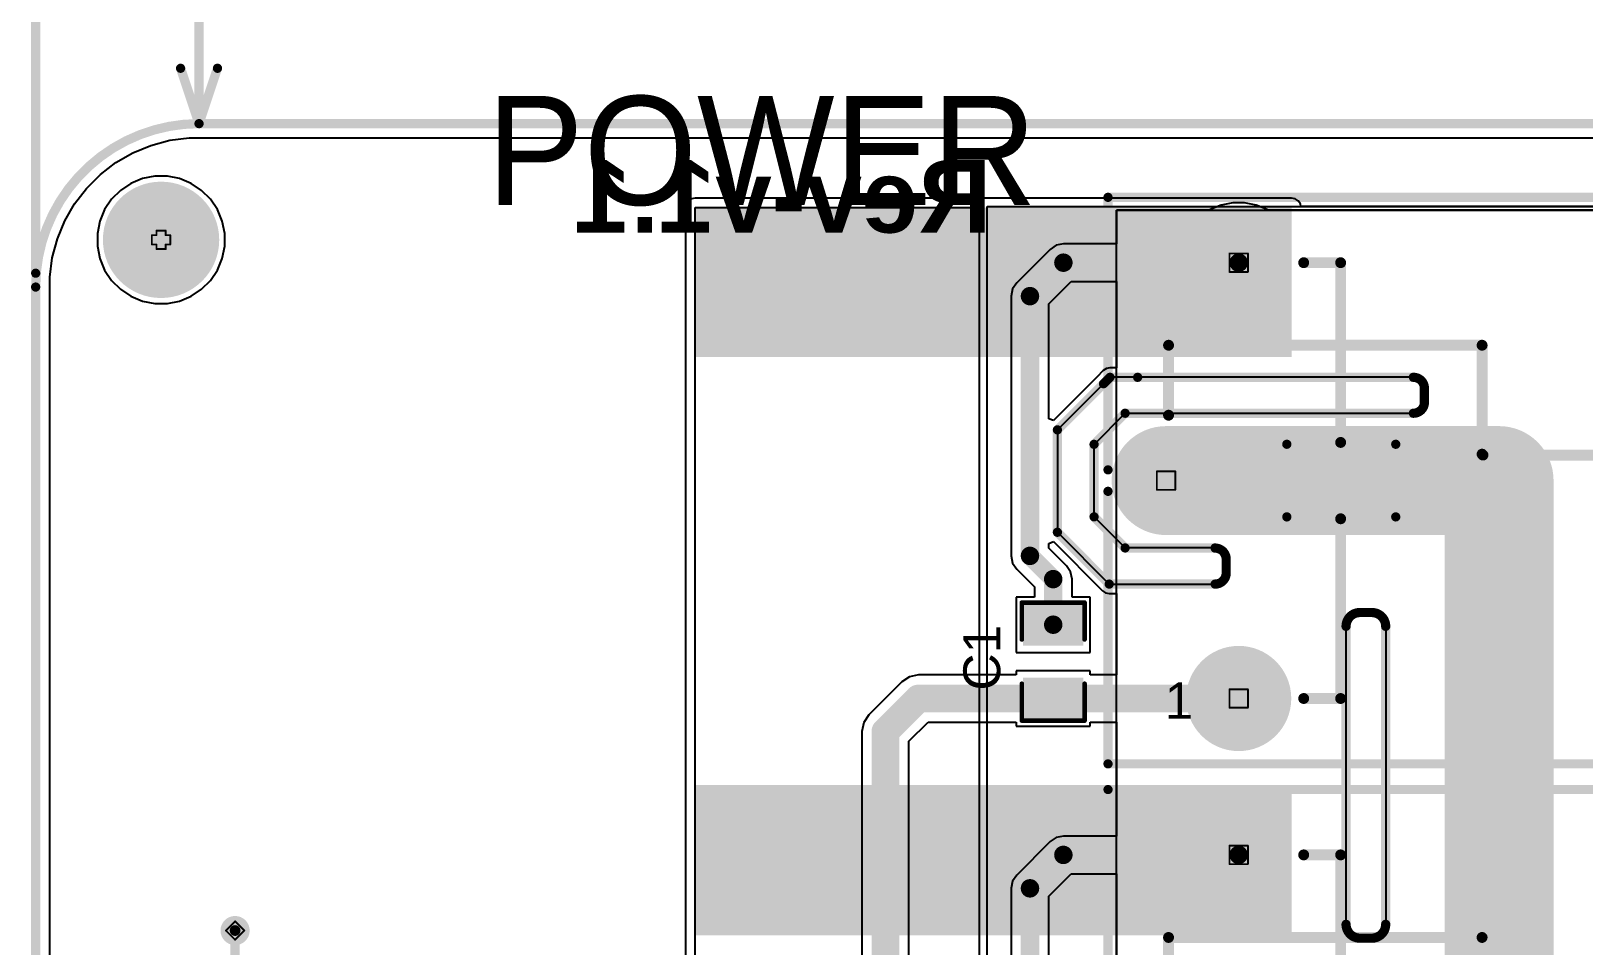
# Model space of a CAD drawing. Header units: inches. Extents: x -4 to 338, y -3 to 155.
# Drawn here: x -3.71 to 39.06, y 75.93 to 101.13 of the extents above; entities that cross this region are included whole.
import ezdxf

# ---------------------------------------------------------------- set-up
doc = ezdxf.new("R2010")
doc.units = ezdxf.units.IN
for name, color, linetype in [('Board Outline', 216, 'Continuous'), ('Bottom Layer', 5, 'Continuous'), ('Bottom Overlay', 54, 'Continuous'), ('Bottom Solder', 6, 'Continuous'), ('Dimensions', 6, 'Continuous'), ('Drill Drawing', 1, 'Continuous'), ('Multi-Layer', 9, 'Continuous'), ('Pad Holes', 156, 'Continuous'), ('Top Layer', 1, 'Continuous'), ('Top Overlay', 2, 'Continuous'), ('Top Paste', 8, 'Continuous'), ('Top Solder', 216, 'Continuous'), ('Via Holes', 16, 'Continuous')]:
    doc.layers.add(name, color=color, linetype=linetype)
doc.styles.add('Arial', font='', dxfattribs={"height": 0.2})
doc.styles.add('Arial_Bold', font='', dxfattribs={"height": 0.2})
doc.styles.add('High Tower Text', font='', dxfattribs={"height": 0.2})
doc.styles.get('Arial').set_extended_font_data('Arial')
doc.styles.get('Arial_Bold').set_extended_font_data('Arial', bold=True)
doc.styles.get('High Tower Text').set_extended_font_data('High Tower Text')

# ---------------------------------------------------------------- blocks, each defined once
blk = doc.blocks.new('SRD_05VDC_SL_C_14')
at = {"layer": 'Bottom Layer'}
h = blk.add_hatch(color=5, dxfattribs=at)
edge = h.paths.add_edge_path()
edge.add_arc((-5.1, 6), 1.397, 0, 360)
h = blk.add_hatch(color=5, dxfattribs=at)
edge = h.paths.add_edge_path()
edge.add_arc((7.1, 5.999), 1.397, 0, 360)
h = blk.add_hatch(color=5, dxfattribs=at)
edge = h.paths.add_edge_path()
edge.add_arc((-7.1, 0), 1.397, 0, 360)
h = blk.add_hatch(color=5, dxfattribs=at)
edge = h.paths.add_edge_path()
edge.add_arc((-5.1, -6), 1.397, 0, 360)
h = blk.add_hatch(color=5, dxfattribs=at)
edge = h.paths.add_edge_path()
edge.add_arc((7.1, -5.999), 1.397, 0, 360)
at = {"layer": 'Bottom Solder'}
h = blk.add_hatch(color=6, dxfattribs=at)
edge = h.paths.add_edge_path()
edge.add_arc((-5.1, 6), 1.448, 0, 360)
h = blk.add_hatch(color=6, dxfattribs=at)
edge = h.paths.add_edge_path()
edge.add_arc((7.1, 5.999), 1.448, 0, 360)
h = blk.add_hatch(color=6, dxfattribs=at)
edge = h.paths.add_edge_path()
edge.add_arc((-7.1, 0), 1.448, 0, 360)
h = blk.add_hatch(color=6, dxfattribs=at)
edge = h.paths.add_edge_path()
edge.add_arc((-5.1, -6), 1.448, 0, 360)
h = blk.add_hatch(color=6, dxfattribs=at)
edge = h.paths.add_edge_path()
edge.add_arc((7.1, -5.999), 1.448, 0, 360)
at = {"layer": 'Multi-Layer'}
h = blk.add_hatch(color=9, dxfattribs=at)
edge = h.paths.add_edge_path()
edge.add_arc((-5.1, 6), 1.397, 0, 360)
h = blk.add_hatch(color=9, dxfattribs=at)
edge = h.paths.add_edge_path()
edge.add_arc((7.1, 5.999), 1.397, 0, 360)
h = blk.add_hatch(color=9, dxfattribs=at)
edge = h.paths.add_edge_path()
edge.add_arc((-7.1, 0), 1.397, 0, 360)
h = blk.add_hatch(color=9, dxfattribs=at)
edge = h.paths.add_edge_path()
edge.add_arc((-5.1, -6), 1.397, 0, 360)
h = blk.add_hatch(color=9, dxfattribs=at)
edge = h.paths.add_edge_path()
edge.add_arc((7.1, -5.999), 1.397, 0, 360)
at = {"layer": 'Pad Holes'}
h = blk.add_hatch(color=7, dxfattribs=at)
edge = h.paths.add_edge_path()
edge.add_arc((-5.1, 6), 0.762, 0, 360)
h = blk.add_hatch(color=7, dxfattribs=at)
edge = h.paths.add_edge_path()
edge.add_arc((7.1, 5.999), 0.762, 0, 360)
h = blk.add_hatch(color=7, dxfattribs=at)
edge = h.paths.add_edge_path()
edge.add_arc((-7.1, 0), 0.762, 0, 360)
h = blk.add_hatch(color=7, dxfattribs=at)
edge = h.paths.add_edge_path()
edge.add_arc((-5.1, -6), 0.762, 0, 360)
h = blk.add_hatch(color=7, dxfattribs=at)
edge = h.paths.add_edge_path()
edge.add_arc((7.1, -5.999), 0.762, 0, 360)
at = {"layer": 'Top Layer'}
h = blk.add_hatch(color=1, dxfattribs=at)
edge = h.paths.add_edge_path()
edge.add_arc((-5.1, 6), 1.397, 0, 360)
h = blk.add_hatch(color=1, dxfattribs=at)
edge = h.paths.add_edge_path()
edge.add_arc((7.1, 5.999), 1.397, 0, 360)
h = blk.add_hatch(color=1, dxfattribs=at)
edge = h.paths.add_edge_path()
edge.add_arc((-7.1, 0), 1.397, 0, 360)
h = blk.add_hatch(color=1, dxfattribs=at)
edge = h.paths.add_edge_path()
edge.add_arc((-5.1, -6), 1.397, 0, 360)
h = blk.add_hatch(color=1, dxfattribs=at)
edge = h.paths.add_edge_path()
edge.add_arc((7.1, -5.999), 1.397, 0, 360)
at = {"layer": 'Top Solder'}
h = blk.add_hatch(color=216, dxfattribs=at)
edge = h.paths.add_edge_path()
edge.add_arc((-5.1, 6), 1.448, 0, 360)
h = blk.add_hatch(color=216, dxfattribs=at)
edge = h.paths.add_edge_path()
edge.add_arc((7.1, 5.999), 1.448, 0, 360)
h = blk.add_hatch(color=216, dxfattribs=at)
edge = h.paths.add_edge_path()
edge.add_arc((-7.1, 0), 1.448, 0, 360)
h = blk.add_hatch(color=216, dxfattribs=at)
edge = h.paths.add_edge_path()
edge.add_arc((-5.1, -6), 1.448, 0, 360)
h = blk.add_hatch(color=216, dxfattribs=at)
edge = h.paths.add_edge_path()
edge.add_arc((7.1, -5.999), 1.448, 0, 360)
at = {"layer": 'Top Overlay'}
for points, const_width in [([(-8.699, 0.295), (-8.699, 7.8)], 0.254), ([(-8.699, 7.8), (10.501, 7.8)], 0.254), ([(10.501, -7.8), (10.501, 7.8)], 0.254), ([(-3.31, 6), (-2.292, 6)], 0.3), ([(-2.292, 1.051), (-2.292, 6)], 0.3), ([(7.099, 2.019), (7.099, 4.247)], 0.254), ([(-7.032, 3.727), (1.604, 3.727)], 0.3), ([(-7.032, 1.8), (-7.032, 3.727)], 0.3), ([(1.604, 0.727), (1.604, 3.727)], 0.3), ([(6.15, 0.701), (7.801, 2.309)], 0.3), ([(-3.775, -1), (-3.775, 1)], 0.254), ([(-3.775, 1), (-0.775, 1)], 0.254), ([(-0.775, -1), (-0.775, 1)], 0.254), ([(1.604, 0.727), (1.628, 0.703)], 0.3), ([(1.628, 0.703), (5.644, 0.703)], 0.3), ([(5.644, 0.703), (6.152, 0.703)], 0.3), ([(-8.699, -7.8), (-8.699, -0.295)], 0.254), ([(7.168, -4.257), (7.168, -0.312)], 0.3), ([(-3.775, -1), (-0.775, -1)], 0.254), ([(-2.292, -6), (-2.292, -1.051)], 0.3), ([(-3.31, -6), (-2.292, -6)], 0.3), ([(-8.699, -7.8), (10.501, -7.8)], 0.254)]:
    blk.add_lwpolyline(points, dxfattribs=dict(at, const_width=const_width))
for points, const_width in [([(-8.763, 7.8, 1), (-8.636, 7.8, 1)], 0.127), ([(-8.763, 7.8, 1), (-8.636, 7.8, 1)], 0.127), ([(10.437, 7.8, 1), (10.564, 7.8, 1)], 0.127), ([(10.437, 7.8, 1), (10.564, 7.8, 1)], 0.127), ([(-3.385, 6, 1), (-3.235, 6, 1)], 0.15), ([(-2.367, 6, 1), (-2.217, 6, 1)], 0.15), ([(-2.367, 6, 1), (-2.217, 6, 1)], 0.15), ([(7.036, 4.247, 1), (7.163, 4.247, 1)], 0.127), ([(-7.107, 3.727, 1), (-6.957, 3.727, 1)], 0.15), ([(-7.107, 3.727, 1), (-6.957, 3.727, 1)], 0.15), ([(1.529, 3.727, 1), (1.679, 3.727, 1)], 0.15), ([(1.529, 3.727, 1), (1.679, 3.727, 1)], 0.15), ([(7.036, 2.019, 1), (7.163, 2.019, 1)], 0.127), ([(7.726, 2.309, 1), (7.876, 2.309, 1)], 0.15), ([(-7.107, 1.8, 1), (-6.957, 1.8, 1)], 0.15), ([(-3.838, 1, 1), (-3.711, 1, 1)], 0.127), ([(-3.838, 1, 1), (-3.711, 1, 1)], 0.127), ([(-2.367, 1.051, 1), (-2.217, 1.051, 1)], 0.15), ([(-0.838, 1, 1), (-0.711, 1, 1)], 0.127), ([(-0.838, 1, 1), (-0.711, 1, 1)], 0.127), ([(1.529, 0.727, 1), (1.679, 0.727, 1)], 0.15), ([(1.529, 0.727, 1), (1.679, 0.727, 1)], 0.15), ([(1.553, 0.703, 1), (1.703, 0.703, 1)], 0.15), ([(1.553, 0.703, 1), (1.703, 0.703, 1)], 0.15), ([(5.569, 0.703, 1), (5.719, 0.703, 1)], 0.15), ([(5.569, 0.703, 1), (5.719, 0.703, 1)], 0.15), ([(6.075, 0.701, 1), (6.225, 0.701, 1)], 0.15), ([(6.077, 0.703, 1), (6.227, 0.703, 1)], 0.15), ([(-8.763, 0.295, 1), (-8.636, 0.295, 1)], 0.127), ([(-8.763, -0.295, 1), (-8.636, -0.295, 1)], 0.127), ([(7.093, -0.312, 1), (7.243, -0.312, 1)], 0.15), ([(-3.838, -1, 1), (-3.711, -1, 1)], 0.127), ([(-3.838, -1, 1), (-3.711, -1, 1)], 0.127), ([(-2.367, -1.051, 1), (-2.217, -1.051, 1)], 0.15), ([(-0.838, -1, 1), (-0.711, -1, 1)], 0.127), ([(-0.838, -1, 1), (-0.711, -1, 1)], 0.127), ([(7.093, -4.257, 1), (7.243, -4.257, 1)], 0.15), ([(-3.385, -6, 1), (-3.235, -6, 1)], 0.15), ([(-2.367, -6, 1), (-2.217, -6, 1)], 0.15), ([(-2.367, -6, 1), (-2.217, -6, 1)], 0.15), ([(-8.763, -7.8, 1), (-8.636, -7.8, 1)], 0.127), ([(-8.763, -7.8, 1), (-8.636, -7.8, 1)], 0.127), ([(10.437, -7.8, 1), (10.564, -7.8, 1)], 0.127), ([(10.438, -7.8, 1), (10.565, -7.8, 1)], 0.127)]:
    blk.add_lwpolyline(points, format="xyb", close=True, dxfattribs=dict(at, const_width=const_width))
at = {"layer": 'Top Overlay', "style": 'Arial'}
blk.add_text('1', height=1, rotation=360, dxfattribs=at).set_placement((-7.132, -6.559))
blk = doc.blocks.new('SRD_05VDC_SL_C_15')
at = {"layer": 'Bottom Layer'}
h = blk.add_hatch(color=5, dxfattribs=at)
edge = h.paths.add_edge_path()
edge.add_arc((-5.1, 6), 1.397, 0, 360)
h = blk.add_hatch(color=5, dxfattribs=at)
edge = h.paths.add_edge_path()
edge.add_arc((7.1, 5.999), 1.397, 0, 360)
h = blk.add_hatch(color=5, dxfattribs=at)
edge = h.paths.add_edge_path()
edge.add_arc((-7.1, 0), 1.397, 0, 360)
h = blk.add_hatch(color=5, dxfattribs=at)
edge = h.paths.add_edge_path()
edge.add_arc((-5.1, -6), 1.397, 0, 360)
h = blk.add_hatch(color=5, dxfattribs=at)
edge = h.paths.add_edge_path()
edge.add_arc((7.1, -5.999), 1.397, 0, 360)
at = {"layer": 'Bottom Solder'}
h = blk.add_hatch(color=6, dxfattribs=at)
edge = h.paths.add_edge_path()
edge.add_arc((-5.1, 6), 1.448, 0, 360)
h = blk.add_hatch(color=6, dxfattribs=at)
edge = h.paths.add_edge_path()
edge.add_arc((7.1, 5.999), 1.448, 0, 360)
h = blk.add_hatch(color=6, dxfattribs=at)
edge = h.paths.add_edge_path()
edge.add_arc((-7.1, 0), 1.448, 0, 360)
h = blk.add_hatch(color=6, dxfattribs=at)
edge = h.paths.add_edge_path()
edge.add_arc((-5.1, -6), 1.448, 0, 360)
h = blk.add_hatch(color=6, dxfattribs=at)
edge = h.paths.add_edge_path()
edge.add_arc((7.1, -5.999), 1.448, 0, 360)
at = {"layer": 'Multi-Layer'}
h = blk.add_hatch(color=9, dxfattribs=at)
edge = h.paths.add_edge_path()
edge.add_arc((-5.1, 6), 1.397, 0, 360)
h = blk.add_hatch(color=9, dxfattribs=at)
edge = h.paths.add_edge_path()
edge.add_arc((7.1, 5.999), 1.397, 0, 360)
h = blk.add_hatch(color=9, dxfattribs=at)
edge = h.paths.add_edge_path()
edge.add_arc((-7.1, 0), 1.397, 0, 360)
h = blk.add_hatch(color=9, dxfattribs=at)
edge = h.paths.add_edge_path()
edge.add_arc((-5.1, -6), 1.397, 0, 360)
h = blk.add_hatch(color=9, dxfattribs=at)
edge = h.paths.add_edge_path()
edge.add_arc((7.1, -5.999), 1.397, 0, 360)
at = {"layer": 'Pad Holes'}
h = blk.add_hatch(color=7, dxfattribs=at)
edge = h.paths.add_edge_path()
edge.add_arc((-5.1, 6), 0.762, 0, 360)
h = blk.add_hatch(color=7, dxfattribs=at)
edge = h.paths.add_edge_path()
edge.add_arc((7.1, 5.999), 0.762, 0, 360)
h = blk.add_hatch(color=7, dxfattribs=at)
edge = h.paths.add_edge_path()
edge.add_arc((-7.1, 0), 0.762, 0, 360)
h = blk.add_hatch(color=7, dxfattribs=at)
edge = h.paths.add_edge_path()
edge.add_arc((-5.1, -6), 0.762, 0, 360)
h = blk.add_hatch(color=7, dxfattribs=at)
edge = h.paths.add_edge_path()
edge.add_arc((7.1, -5.999), 0.762, 0, 360)
at = {"layer": 'Top Layer'}
h = blk.add_hatch(color=1, dxfattribs=at)
edge = h.paths.add_edge_path()
edge.add_arc((-5.1, 6), 1.397, 0, 360)
h = blk.add_hatch(color=1, dxfattribs=at)
edge = h.paths.add_edge_path()
edge.add_arc((7.1, 5.999), 1.397, 0, 360)
h = blk.add_hatch(color=1, dxfattribs=at)
edge = h.paths.add_edge_path()
edge.add_arc((-7.1, 0), 1.397, 0, 360)
h = blk.add_hatch(color=1, dxfattribs=at)
edge = h.paths.add_edge_path()
edge.add_arc((-5.1, -6), 1.397, 0, 360)
h = blk.add_hatch(color=1, dxfattribs=at)
edge = h.paths.add_edge_path()
edge.add_arc((7.1, -5.999), 1.397, 0, 360)
at = {"layer": 'Top Solder'}
h = blk.add_hatch(color=216, dxfattribs=at)
edge = h.paths.add_edge_path()
edge.add_arc((-5.1, 6), 1.448, 0, 360)
h = blk.add_hatch(color=216, dxfattribs=at)
edge = h.paths.add_edge_path()
edge.add_arc((7.1, 5.999), 1.448, 0, 360)
h = blk.add_hatch(color=216, dxfattribs=at)
edge = h.paths.add_edge_path()
edge.add_arc((-7.1, 0), 1.448, 0, 360)
h = blk.add_hatch(color=216, dxfattribs=at)
edge = h.paths.add_edge_path()
edge.add_arc((-5.1, -6), 1.448, 0, 360)
h = blk.add_hatch(color=216, dxfattribs=at)
edge = h.paths.add_edge_path()
edge.add_arc((7.1, -5.999), 1.448, 0, 360)
at = {"layer": 'Top Overlay'}
for points, const_width in [([(-8.699, 0.295), (-8.699, 7.8)], 0.254), ([(-8.699, 7.8), (10.501, 7.8)], 0.254), ([(10.501, -7.8), (10.501, 7.8)], 0.254), ([(-3.31, 6), (-2.292, 6)], 0.3), ([(-2.292, 1.051), (-2.292, 6)], 0.3), ([(7.099, 2.019), (7.099, 4.247)], 0.254), ([(-7.032, 3.727), (1.604, 3.727)], 0.3), ([(-7.032, 1.8), (-7.032, 3.727)], 0.3), ([(1.604, 0.727), (1.604, 3.727)], 0.3), ([(6.15, 0.701), (7.801, 2.309)], 0.3), ([(-3.775, -1), (-3.775, 1)], 0.254), ([(-3.775, 1), (-0.775, 1)], 0.254), ([(-0.775, -1), (-0.775, 1)], 0.254), ([(1.604, 0.727), (1.628, 0.703)], 0.3), ([(1.628, 0.703), (5.644, 0.703)], 0.3), ([(5.644, 0.703), (6.152, 0.703)], 0.3), ([(-8.699, -7.8), (-8.699, -0.295)], 0.254), ([(7.168, -4.257), (7.168, -0.312)], 0.3), ([(-3.775, -1), (-0.775, -1)], 0.254), ([(-2.292, -6), (-2.292, -1.051)], 0.3), ([(-3.31, -6), (-2.292, -6)], 0.3), ([(-8.699, -7.8), (10.501, -7.8)], 0.254)]:
    blk.add_lwpolyline(points, dxfattribs=dict(at, const_width=const_width))
for points, const_width in [([(-8.763, 7.8, 1), (-8.636, 7.8, 1)], 0.127), ([(-8.763, 7.8, 1), (-8.636, 7.8, 1)], 0.127), ([(10.437, 7.8, 1), (10.564, 7.8, 1)], 0.127), ([(10.437, 7.8, 1), (10.564, 7.8, 1)], 0.127), ([(-3.385, 6, 1), (-3.235, 6, 1)], 0.15), ([(-2.367, 6, 1), (-2.217, 6, 1)], 0.15), ([(-2.367, 6, 1), (-2.217, 6, 1)], 0.15), ([(7.036, 4.247, 1), (7.163, 4.247, 1)], 0.127), ([(-7.107, 3.727, 1), (-6.957, 3.727, 1)], 0.15), ([(-7.107, 3.727, 1), (-6.957, 3.727, 1)], 0.15), ([(1.529, 3.727, 1), (1.679, 3.727, 1)], 0.15), ([(1.529, 3.727, 1), (1.679, 3.727, 1)], 0.15), ([(7.036, 2.019, 1), (7.163, 2.019, 1)], 0.127), ([(7.726, 2.309, 1), (7.876, 2.309, 1)], 0.15), ([(-7.107, 1.8, 1), (-6.957, 1.8, 1)], 0.15), ([(-3.838, 1, 1), (-3.711, 1, 1)], 0.127), ([(-3.838, 1, 1), (-3.711, 1, 1)], 0.127), ([(-2.367, 1.051, 1), (-2.217, 1.051, 1)], 0.15), ([(-0.838, 1, 1), (-0.711, 1, 1)], 0.127), ([(-0.838, 1, 1), (-0.711, 1, 1)], 0.127), ([(1.529, 0.727, 1), (1.679, 0.727, 1)], 0.15), ([(1.529, 0.727, 1), (1.679, 0.727, 1)], 0.15), ([(1.553, 0.703, 1), (1.703, 0.703, 1)], 0.15), ([(1.553, 0.703, 1), (1.703, 0.703, 1)], 0.15), ([(5.569, 0.703, 1), (5.719, 0.703, 1)], 0.15), ([(5.569, 0.703, 1), (5.719, 0.703, 1)], 0.15), ([(6.075, 0.701, 1), (6.225, 0.701, 1)], 0.15), ([(6.077, 0.703, 1), (6.227, 0.703, 1)], 0.15), ([(-8.763, 0.295, 1), (-8.636, 0.295, 1)], 0.127), ([(-8.763, -0.295, 1), (-8.636, -0.295, 1)], 0.127), ([(7.093, -0.312, 1), (7.243, -0.312, 1)], 0.15), ([(-3.838, -1, 1), (-3.711, -1, 1)], 0.127), ([(-3.838, -1, 1), (-3.711, -1, 1)], 0.127), ([(-2.367, -1.051, 1), (-2.217, -1.051, 1)], 0.15), ([(-0.838, -1, 1), (-0.711, -1, 1)], 0.127), ([(-0.838, -1, 1), (-0.711, -1, 1)], 0.127), ([(7.093, -4.257, 1), (7.243, -4.257, 1)], 0.15), ([(-3.385, -6, 1), (-3.235, -6, 1)], 0.15), ([(-2.367, -6, 1), (-2.217, -6, 1)], 0.15), ([(-2.367, -6, 1), (-2.217, -6, 1)], 0.15), ([(-8.763, -7.8, 1), (-8.636, -7.8, 1)], 0.127), ([(-8.763, -7.8, 1), (-8.636, -7.8, 1)], 0.127), ([(10.437, -7.8, 1), (10.564, -7.8, 1)], 0.127), ([(10.438, -7.8, 1), (10.565, -7.8, 1)], 0.127)]:
    blk.add_lwpolyline(points, format="xyb", close=True, dxfattribs=dict(at, const_width=const_width))
at = {"layer": 'Top Overlay', "style": 'Arial'}
blk.add_text('1', height=1, rotation=360, dxfattribs=at).set_placement((-7.132, -6.559))
blk = doc.blocks.new('C___0805_31')
at = {"layer": 'Top Layer'}
for points in [[(-1.524, 0.762), (-0.508, 0.762), (-0.508, -0.762), (-1.524, -0.762)], [(0.508, 0.762), (1.524, 0.762), (1.524, -0.762), (0.508, -0.762)]]:
    blk.add_hatch(color=1, dxfattribs=at).paths.add_polyline_path(points)
at = {"layer": 'Top Paste'}
for points in [[(-1.524, 0.762), (-0.508, 0.762), (-0.508, -0.762), (-1.524, -0.762)], [(0.508, 0.762), (1.524, 0.762), (1.524, -0.762), (0.508, -0.762)]]:
    blk.add_hatch(color=8, dxfattribs=at).paths.add_polyline_path(points)
at = {"layer": 'Top Solder'}
for points in [[(-1.594, 0.832), (-0.438, 0.832), (-0.438, -0.832), (-1.594, -0.832)], [(0.438, 0.832), (1.594, 0.832), (1.594, -0.832), (0.438, -0.832)]]:
    blk.add_hatch(color=216, dxfattribs=at).paths.add_polyline_path(points)
at = {"layer": 'Top Overlay', "const_width": 0.127}
for points in [[(-1.626, 0.864), (-1.626, -0.864)], [(-1.626, 0.864), (-0.61, 0.864)], [(0.61, 0.864), (1.626, 0.864)], [(1.626, 0.864), (1.626, -0.864)], [(-1.626, -0.864), (-0.61, -0.864)], [(0.61, -0.864), (1.626, -0.864)]]:
    blk.add_lwpolyline(points, dxfattribs=at)
at = {"layer": 'Top Overlay', "const_width": 0.0635}
for points in [[(-1.657, 0.864, 1), (-1.594, 0.864, 1)], [(-1.657, 0.864, 1), (-1.594, 0.864, 1)], [(-0.641, 0.864, 1), (-0.578, 0.864, 1)], [(0.578, 0.864, 1), (0.641, 0.864, 1)], [(1.594, 0.864, 1), (1.657, 0.864, 1)], [(1.594, 0.864, 1), (1.657, 0.864, 1)], [(-1.657, -0.864, 1), (-1.594, -0.864, 1)], [(-1.657, -0.864, 1), (-1.594, -0.864, 1)], [(-0.641, -0.864, 1), (-0.578, -0.864, 1)], [(0.578, -0.864, 1), (0.641, -0.864, 1)], [(1.594, -0.864, 1), (1.657, -0.864, 1)], [(1.594, -0.864, 1), (1.657, -0.864, 1)]]:
    blk.add_lwpolyline(points, format="xyb", close=True, dxfattribs=at)

msp = doc.modelspace()

# ---------------------------------------------------------------- hatches: boundary and pattern name
at = {"layer": 'Bottom Layer'}
h = msp.add_hatch(color=5, dxfattribs=at)
edge = h.paths.add_edge_path()
edge.add_arc((-0.127, 95.377), 1.5, 0, 360)
for points in [[(14.58, 92.147), (31.013, 92.147), (31.013, 96.266), (14.58, 96.266)], [(14.58, 76.225), (31.013, 76.225), (31.013, 80.366), (14.58, 80.366)]]:
    msp.add_hatch(color=5, dxfattribs=at).paths.add_polyline_path(points)
h = msp.add_hatch(color=5, dxfattribs=at)
edge = h.paths.add_edge_path()
edge.add_arc((1.912, 76.358), 0.3, 0, 360)
at = {"layer": 'Bottom Solder'}
h = msp.add_hatch(color=6, dxfattribs=at)
edge = h.paths.add_edge_path()
edge.add_arc((-0.127, 95.377), 1.602, 0, 360)
h = msp.add_hatch(color=6, dxfattribs=at)
edge = h.paths.add_edge_path()
edge.add_arc((1.912, 76.358), 0.402, 0, 360)
at = {"layer": 'Multi-Layer'}
h = msp.add_hatch(color=9, dxfattribs=at)
edge = h.paths.add_edge_path()
edge.add_arc((-0.127, 95.377), 1.5, 0, 360)
at = {"layer": 'Pad Holes'}
h = msp.add_hatch(color=7, dxfattribs=at)
edge = h.paths.add_edge_path()
edge.add_arc((-0.127, 95.377), 1.5, 0, 360)
at = {"layer": 'Top Layer'}
h = msp.add_hatch(color=1, dxfattribs=at)
edge = h.paths.add_edge_path()
edge.add_arc((-0.127, 95.377), 1.5, 0, 360)
h = msp.add_hatch(color=1, dxfattribs=at)
edge = h.paths.add_edge_path()
edge.add_arc((1.912, 76.358), 0.3, 0, 360)
at = {"layer": 'Top Solder'}
h = msp.add_hatch(color=216, dxfattribs=at)
edge = h.paths.add_edge_path()
edge.add_arc((-0.127, 95.377), 1.602, 0, 360)
h = msp.add_hatch(color=216, dxfattribs=at)
edge = h.paths.add_edge_path()
edge.add_arc((1.912, 76.358), 0.402, 0, 360)
at = {"layer": 'Via Holes'}
h = msp.add_hatch(color=7, dxfattribs=at)
edge = h.paths.add_edge_path()
edge.add_arc((1.912, 76.358), 0.15, 0, 360)

# ---------------------------------------------------------------- linework, layer by layer
at = {"layer": 'Board Outline', "const_width": 0.254}
for points in [[(-3.581, 94.077, -0.414214), (0.919, 98.577)], [(34.366, 91.592, -0.414214), (34.671, 91.288)], [(34.671, 90.907, -0.414214), (34.366, 90.602)], [(28.905, 86.889, -0.414214), (29.21, 86.584)], [(29.21, 86.203, -0.414214), (28.905, 85.898)], [(32.512, 84.734, -0.414214), (32.893, 85.115)], [(33.223, 85.115, -0.414214), (33.604, 84.734)], [(32.893, 76.149, -0.414214), (32.512, 76.53)], [(33.604, 76.53, -0.414214), (33.223, 76.149)]]:
    msp.add_lwpolyline(points, format="xyb", dxfattribs=at)
for points in [[(0.919, 98.577), (65.731, 98.577)], [(-3.581, 94.077), (-3.581, 1.34)], [(24.562, 90.145), (25.832, 91.415)], [(25.832, 91.415), (26.01, 91.592)], [(26.01, 91.592), (26.772, 91.592)], [(26.772, 91.592), (34.366, 91.592)], [(34.671, 90.907), (34.671, 91.288)], [(25.571, 89.746), (26.427, 90.602)], [(26.427, 90.602), (34.366, 90.602)], [(24.562, 87.325), (24.562, 90.145)], [(25.571, 87.749), (25.571, 89.746)], [(25.571, 87.749), (26.427, 86.893)], [(24.562, 87.325), (25.989, 85.898)], [(26.427, 86.893), (28.905, 86.893)], [(29.21, 86.203), (29.21, 86.584)], [(25.989, 85.898), (28.905, 85.898)], [(32.893, 85.115), (33.223, 85.115)], [(32.512, 76.53), (32.512, 84.734)], [(33.604, 76.53), (33.604, 84.734)], [(32.893, 76.149), (33.223, 76.149)]]:
    msp.add_lwpolyline(points, dxfattribs=at)
at = {"layer": 'Board Outline', "const_width": 0.127}
for points in [[(0.856, 98.577, 1), (0.983, 98.577, 1)], [(0.856, 98.577, 1), (0.983, 98.577, 1)], [(-3.644, 94.077, 1), (-3.517, 94.077, 1)], [(-3.644, 94.077, 1), (-3.517, 94.077, 1)], [(25.768, 91.415, 1), (25.895, 91.415, 1)], [(25.768, 91.415, 1), (25.895, 91.415, 1)], [(25.946, 91.592, 1), (26.073, 91.592, 1)], [(25.946, 91.592, 1), (26.073, 91.592, 1)], [(26.708, 91.592, 1), (26.835, 91.592, 1)], [(26.708, 91.592, 1), (26.835, 91.592, 1)], [(34.303, 91.592, 1), (34.43, 91.592, 1)], [(34.303, 91.592, 1), (34.43, 91.592, 1)], [(34.608, 91.288, 1), (34.734, 91.288, 1)], [(34.608, 91.288, 1), (34.734, 91.288, 1)], [(26.363, 90.602, 1), (26.49, 90.602, 1)], [(26.363, 90.602, 1), (26.49, 90.602, 1)], [(34.303, 90.602, 1), (34.43, 90.602, 1)], [(34.303, 90.602, 1), (34.43, 90.602, 1)], [(34.608, 90.907, 1), (34.734, 90.907, 1)], [(34.608, 90.907, 1), (34.734, 90.907, 1)], [(24.498, 90.145, 1), (24.625, 90.145, 1)], [(24.498, 90.145, 1), (24.625, 90.145, 1)], [(25.508, 89.746, 1), (25.635, 89.746, 1)], [(25.508, 89.746, 1), (25.635, 89.746, 1)], [(25.508, 87.749, 1), (25.635, 87.749, 1)], [(25.508, 87.749, 1), (25.635, 87.749, 1)], [(24.498, 87.325, 1), (24.625, 87.325, 1)], [(24.498, 87.325, 1), (24.625, 87.325, 1)], [(26.363, 86.893, 1), (26.49, 86.893, 1)], [(26.363, 86.893, 1), (26.49, 86.893, 1)], [(28.842, 86.893, 1), (28.969, 86.893, 1)], [(28.842, 86.889, 1), (28.969, 86.889, 1)], [(29.146, 86.584, 1), (29.273, 86.584, 1)], [(29.146, 86.584, 1), (29.273, 86.584, 1)], [(25.925, 85.898, 1), (26.052, 85.898, 1)], [(25.925, 85.898, 1), (26.052, 85.898, 1)], [(28.842, 85.898, 1), (28.969, 85.898, 1)], [(28.842, 85.898, 1), (28.969, 85.898, 1)], [(29.146, 86.203, 1), (29.273, 86.203, 1)], [(29.146, 86.203, 1), (29.273, 86.203, 1)], [(32.83, 85.115, 1), (32.956, 85.115, 1)], [(32.83, 85.115, 1), (32.956, 85.115, 1)], [(33.16, 85.115, 1), (33.287, 85.115, 1)], [(33.16, 85.115, 1), (33.287, 85.115, 1)], [(32.449, 84.734, 1), (32.575, 84.734, 1)], [(32.449, 84.734, 1), (32.575, 84.734, 1)], [(33.541, 84.734, 1), (33.668, 84.734, 1)], [(33.541, 84.734, 1), (33.668, 84.734, 1)], [(32.449, 76.53, 1), (32.575, 76.53, 1)], [(32.449, 76.53, 1), (32.575, 76.53, 1)], [(33.541, 76.53, 1), (33.668, 76.53, 1)], [(33.541, 76.53, 1), (33.668, 76.53, 1)], [(32.83, 76.149, 1), (32.956, 76.149, 1)], [(32.83, 76.149, 1), (32.956, 76.149, 1)], [(33.16, 76.149, 1), (33.287, 76.149, 1)], [(33.16, 76.149, 1), (33.287, 76.149, 1)]]:
    msp.add_lwpolyline(points, format="xyb", close=True, dxfattribs=at)
at = {"layer": 'Bottom Layer'}
for p, q in [((-0.903, 97.772), (-0.405, 97.979)), ((-0.405, 97.979), (0.115, 98.118)), ((0.115, 98.118), (0.65, 98.188)), ((0.65, 98.188), (0.919, 98.188)), ((0.919, 98.188), (0.919, 98.188)), ((0.919, 98.188), (0.919, 98.188)), ((0.919, 98.188), (65.731, 98.188)), ((-1.37, 97.503), (-0.903, 97.772)), ((-2.179, 96.794), (-1.797, 97.175)), ((-1.797, 97.175), (-1.37, 97.503)), ((-0.3, 97.131), (-0.639, 97.064)), ((0.046, 97.131), (-0.3, 97.131)), ((0.385, 97.064), (0.046, 97.131)), ((-2.507, 96.366), (-2.179, 96.794)), ((-1.245, 96.739), (-1.489, 96.495)), ((-0.958, 96.931), (-1.245, 96.739)), ((-0.639, 97.064), (-0.958, 96.931)), ((0.704, 96.931), (0.385, 97.064)), ((0.991, 96.739), (0.704, 96.931)), ((1.235, 96.495), (0.991, 96.739)), ((-2.776, 95.9), (-2.507, 96.366)), ((-1.489, 96.495), (-1.681, 96.208)), ((1.427, 96.208), (1.235, 96.495)), ((14.34, 96.365), (14.321, 96.266)), ((14.321, 96.266), (14.321, 92.147)), ((14.396, 96.449), (14.34, 96.365)), ((14.48, 96.505), (14.396, 96.449)), ((14.58, 96.525), (14.48, 96.505)), ((31.013, 96.525), (14.58, 96.525)), ((14.58, 41.148), (14.58, 96.266)), ((14.58, 96.266), (22.403, 96.266)), ((22.403, 96.266), (22.403, 11.76)), ((22.631, -1.448), (22.631, 96.291)), ((22.631, 96.291), (52.908, 96.291)), ((31.113, 96.505), (31.013, 96.525)), ((31.197, 96.449), (31.113, 96.505)), ((31.253, 96.365), (31.197, 96.449)), ((31.267, 96.291), (31.253, 96.365)), ((41.169, 96.291), (31.267, 96.291)), ((-2.982, 95.402), (-2.776, 95.9)), ((-1.814, 95.889), (-1.881, 95.55)), ((-1.681, 96.208), (-1.814, 95.889)), ((1.56, 95.889), (1.427, 96.208)), ((1.627, 95.55), (1.56, 95.889)), ((-3.122, 94.881), (-2.982, 95.402)), ((-1.881, 95.55), (-1.881, 95.204)), ((1.627, 95.204), (1.627, 95.55)), ((-1.881, 95.204), (-1.814, 94.865)), ((1.56, 94.865), (1.627, 95.204)), ((-3.192, 94.347), (-3.122, 94.881)), ((-1.814, 94.865), (-1.681, 94.546)), ((-1.681, 94.546), (-1.489, 94.259)), ((1.235, 94.259), (1.427, 94.546)), ((1.427, 94.546), (1.56, 94.865)), ((-3.192, 94.077), (-3.192, 94.347)), ((-1.489, 94.259), (-1.245, 94.015)), ((0.991, 94.015), (1.235, 94.259)), ((-3.192, 1.34), (-3.192, 94.077)), ((-1.245, 94.015), (-0.958, 93.823)), ((-0.958, 93.823), (-0.639, 93.69)), ((-0.639, 93.69), (-0.3, 93.623)), ((0.046, 93.623), (0.385, 93.69)), ((0.385, 93.69), (0.704, 93.823)), ((0.704, 93.823), (0.991, 94.015)), ((-0.3, 93.623), (0.046, 93.623)), ((14.321, 92.147), (14.321, 80.366)), ((14.321, 80.366), (14.321, 76.225)), ((14.321, 76.225), (14.321, 64.059))]:
    msp.add_line(p, q, dxfattribs=at)
at = {"layer": 'Dimensions', "const_width": 0.254}
for points in [[(-3.581, 94.458), (-3.581, 107.696)], [(0.919, 98.577), (0.919, 104.521)], [(0.411, 100.101), (0.919, 98.577)], [(0.919, 98.577), (1.427, 100.101)]]:
    msp.add_lwpolyline(points, dxfattribs=at)
at = {"layer": 'Dimensions', "const_width": 0.127}
for points in [[(0.347, 100.101, 1), (0.474, 100.101, 1)], [(1.363, 100.101, 1), (1.49, 100.101, 1)], [(0.855, 98.577, 1), (0.982, 98.577, 1)], [(0.855, 98.577, 1), (0.982, 98.577, 1)], [(0.855, 98.577, 1), (0.982, 98.577, 1)], [(-3.644, 94.458, 1), (-3.517, 94.458, 1)]]:
    msp.add_lwpolyline(points, format="xyb", close=True, dxfattribs=at)
at = {"layer": 'Drill Drawing', "const_width": 0.0508}
for points in [[(-0.381, 95.25), (-0.381, 95.504)], [(-0.381, 95.504), (-0.254, 95.504)], [(-0.254, 95.504), (-0.254, 95.631)], [(-0.254, 95.631), (0, 95.631)], [(0, 95.504), (0, 95.631)], [(0, 95.504), (0.127, 95.504)], [(0.127, 95.25), (0.127, 95.504)], [(-0.381, 95.25), (-0.254, 95.25)], [(-0.254, 95.123), (-0.254, 95.25)], [(-0.254, 95.123), (0, 95.123)], [(0, 95.25), (0.127, 95.25)], [(0, 95.123), (0, 95.25)], [(29.301, 95.002), (29.809, 95.002)], [(29.301, 94.494), (29.301, 95.002)], [(29.809, 94.494), (29.809, 95.002)], [(29.301, 94.494), (29.809, 94.494)], [(27.301, 89.002), (27.809, 89.002)], [(27.301, 88.494), (27.301, 89.002)], [(27.809, 88.494), (27.809, 89.002)], [(27.301, 88.494), (27.809, 88.494)], [(29.301, 83.002), (29.809, 83.002)], [(29.301, 82.494), (29.301, 83.002)], [(29.809, 82.494), (29.809, 83.002)], [(29.301, 82.494), (29.809, 82.494)], [(29.301, 78.695), (29.809, 78.695)], [(29.301, 78.187), (29.301, 78.695)], [(29.809, 78.187), (29.809, 78.695)], [(29.301, 78.187), (29.809, 78.187)], [(1.658, 76.358), (1.912, 76.612)], [(1.912, 76.612), (2.166, 76.358)], [(1.658, 76.358), (1.912, 76.104)], [(1.912, 76.104), (2.166, 76.358)]]:
    msp.add_lwpolyline(points, dxfattribs=at)
at = {"layer": 'Drill Drawing', "const_width": 0.0254}
for points in [[(-0.394, 95.504, 1), (-0.368, 95.504, 1)], [(-0.394, 95.504, 1), (-0.368, 95.504, 1)], [(-0.267, 95.631, 1), (-0.241, 95.631, 1)], [(-0.267, 95.631, 1), (-0.241, 95.631, 1)], [(-0.267, 95.504, 1), (-0.241, 95.504, 1)], [(-0.267, 95.504, 1), (-0.241, 95.504, 1)], [(-0.013, 95.631, 1), (0.013, 95.631, 1)], [(-0.013, 95.631, 1), (0.013, 95.631, 1)], [(-0.013, 95.504, 1), (0.013, 95.504, 1)], [(-0.013, 95.504, 1), (0.013, 95.504, 1)], [(0.114, 95.504, 1), (0.14, 95.504, 1)], [(0.114, 95.504, 1), (0.14, 95.504, 1)], [(-0.394, 95.25, 1), (-0.368, 95.25, 1)], [(-0.394, 95.25, 1), (-0.368, 95.25, 1)], [(-0.267, 95.25, 1), (-0.241, 95.25, 1)], [(-0.267, 95.25, 1), (-0.241, 95.25, 1)], [(-0.267, 95.123, 1), (-0.241, 95.123, 1)], [(-0.267, 95.123, 1), (-0.241, 95.123, 1)], [(-0.013, 95.25, 1), (0.013, 95.25, 1)], [(-0.013, 95.25, 1), (0.013, 95.25, 1)], [(-0.013, 95.123, 1), (0.013, 95.123, 1)], [(-0.013, 95.123, 1), (0.013, 95.123, 1)], [(0.114, 95.25, 1), (0.14, 95.25, 1)], [(0.114, 95.25, 1), (0.14, 95.25, 1)], [(29.288, 95.002, 1), (29.313, 95.002, 1)], [(29.288, 95.002, 1), (29.313, 95.002, 1)], [(29.796, 95.002, 1), (29.821, 95.002, 1)], [(29.796, 95.002, 1), (29.821, 95.002, 1)], [(29.288, 94.494, 1), (29.313, 94.494, 1)], [(29.288, 94.494, 1), (29.313, 94.494, 1)], [(29.796, 94.494, 1), (29.821, 94.494, 1)], [(29.796, 94.494, 1), (29.821, 94.494, 1)], [(27.288, 89.002, 1), (27.313, 89.002, 1)], [(27.288, 89.002, 1), (27.313, 89.002, 1)], [(27.796, 89.002, 1), (27.821, 89.002, 1)], [(27.796, 89.002, 1), (27.821, 89.002, 1)], [(27.288, 88.494, 1), (27.313, 88.494, 1)], [(27.288, 88.494, 1), (27.313, 88.494, 1)], [(27.796, 88.494, 1), (27.821, 88.494, 1)], [(27.796, 88.494, 1), (27.821, 88.494, 1)], [(29.288, 83.002, 1), (29.313, 83.002, 1)], [(29.288, 83.002, 1), (29.313, 83.002, 1)], [(29.796, 83.002, 1), (29.821, 83.002, 1)], [(29.796, 83.002, 1), (29.821, 83.002, 1)], [(29.288, 82.494, 1), (29.313, 82.494, 1)], [(29.288, 82.494, 1), (29.313, 82.494, 1)], [(29.796, 82.494, 1), (29.821, 82.494, 1)], [(29.796, 82.494, 1), (29.821, 82.494, 1)], [(29.288, 78.695, 1), (29.313, 78.695, 1)], [(29.288, 78.695, 1), (29.313, 78.695, 1)], [(29.796, 78.695, 1), (29.821, 78.695, 1)], [(29.796, 78.695, 1), (29.821, 78.695, 1)], [(29.288, 78.187, 1), (29.313, 78.187, 1)], [(29.288, 78.187, 1), (29.313, 78.187, 1)], [(29.796, 78.187, 1), (29.821, 78.187, 1)], [(29.796, 78.187, 1), (29.821, 78.187, 1)], [(1.899, 76.612, 1), (1.925, 76.612, 1)], [(1.899, 76.612, 1), (1.925, 76.612, 1)], [(1.645, 76.358, 1), (1.671, 76.358, 1)], [(1.645, 76.358, 1), (1.671, 76.358, 1)], [(2.153, 76.358, 1), (2.179, 76.358, 1)], [(2.153, 76.358, 1), (2.179, 76.358, 1)], [(1.899, 76.104, 1), (1.925, 76.104, 1)], [(1.899, 76.104, 1), (1.925, 76.104, 1)]]:
    msp.add_lwpolyline(points, format="xyb", close=True, dxfattribs=at)
at = {"layer": 'Multi-Layer'}
for p, q in [((26.01, 91.592), (25.832, 91.415)), ((34.366, 91.592), (26.01, 91.592)), ((34.427, 91.592), (34.366, 91.592)), ((34.366, 91.592), (34.366, 91.592)), ((34.539, 91.546), (34.427, 91.592)), ((34.625, 91.46), (34.539, 91.546)), ((25.832, 91.415), (24.562, 90.145)), ((34.671, 91.348), (34.625, 91.46)), ((34.671, 91.288), (34.671, 91.348)), ((34.671, 90.907), (34.671, 91.288)), ((34.539, 90.648), (34.625, 90.734)), ((34.625, 90.734), (34.671, 90.846)), ((34.671, 90.846), (34.671, 90.907)), ((34.671, 90.907), (34.671, 90.907)), ((25.571, 89.746), (26.427, 90.602)), ((26.427, 90.602), (34.366, 90.602)), ((34.366, 90.602), (34.427, 90.602)), ((34.427, 90.602), (34.539, 90.648)), ((24.562, 90.145), (24.562, 87.325)), ((25.571, 87.749), (25.571, 89.746)), ((26.427, 86.893), (25.571, 87.749)), ((24.562, 87.325), (25.989, 85.898)), ((28.905, 86.893), (26.427, 86.893)), ((28.905, 86.889), (28.905, 86.893)), ((28.966, 86.889), (28.905, 86.889)), ((28.905, 86.889), (28.905, 86.889)), ((29.078, 86.842), (28.966, 86.889)), ((29.164, 86.757), (29.078, 86.842)), ((29.21, 86.644), (29.164, 86.757)), ((29.21, 86.584), (29.21, 86.644)), ((29.21, 86.203), (29.21, 86.584)), ((29.078, 85.944), (29.164, 86.03)), ((29.164, 86.03), (29.21, 86.142)), ((29.21, 86.142), (29.21, 86.203)), ((29.21, 86.203), (29.21, 86.203)), ((25.989, 85.898), (28.905, 85.898)), ((28.905, 85.898), (28.966, 85.898)), ((28.966, 85.898), (29.078, 85.944)), ((32.512, 84.81), (32.57, 84.95)), ((32.512, 84.734), (32.512, 84.81)), ((32.512, 76.53), (32.512, 84.734)), ((32.57, 84.95), (32.677, 85.057)), ((32.677, 85.057), (32.817, 85.115)), ((32.817, 85.115), (32.893, 85.115)), ((32.893, 85.115), (32.893, 85.115)), ((32.893, 85.115), (33.223, 85.115)), ((33.223, 85.115), (33.299, 85.115)), ((33.299, 85.115), (33.439, 85.057)), ((33.439, 85.057), (33.546, 84.95)), ((33.546, 84.95), (33.604, 84.81)), ((33.604, 84.81), (33.604, 84.734)), ((33.604, 84.734), (33.604, 84.734)), ((33.604, 84.734), (33.604, 76.53)), ((32.512, 76.53), (32.512, 76.53)), ((32.512, 76.454), (32.512, 76.53)), ((32.57, 76.314), (32.512, 76.454)), ((32.677, 76.207), (32.57, 76.314)), ((32.817, 76.149), (32.677, 76.207)), ((32.893, 76.149), (32.817, 76.149)), ((33.223, 76.149), (32.893, 76.149)), ((33.299, 76.149), (33.223, 76.149)), ((33.223, 76.149), (33.223, 76.149)), ((33.439, 76.207), (33.299, 76.149)), ((33.546, 76.314), (33.439, 76.207)), ((33.604, 76.454), (33.546, 76.314)), ((33.604, 76.53), (33.604, 76.454))]:
    msp.add_line(p, q, dxfattribs=at)
at = {"layer": 'Top Layer'}
for p, q in [((-0.903, 97.772), (-0.405, 97.979)), ((-0.405, 97.979), (0.115, 98.118)), ((0.115, 98.118), (0.65, 98.188)), ((0.65, 98.188), (0.919, 98.188)), ((0.919, 98.188), (0.919, 98.188)), ((0.919, 98.188), (0.919, 98.188)), ((0.919, 98.188), (65.731, 98.188)), ((-1.37, 97.503), (-0.903, 97.772)), ((-2.179, 96.794), (-1.797, 97.175)), ((-1.797, 97.175), (-1.37, 97.503)), ((-0.3, 97.131), (-0.639, 97.064)), ((0.046, 97.131), (-0.3, 97.131)), ((0.385, 97.064), (0.046, 97.131)), ((-2.507, 96.366), (-2.179, 96.794)), ((-1.245, 96.739), (-1.489, 96.495)), ((-0.958, 96.931), (-1.245, 96.739)), ((-0.639, 97.064), (-0.958, 96.931)), ((0.704, 96.931), (0.385, 97.064)), ((0.991, 96.739), (0.704, 96.931)), ((1.235, 96.495), (0.991, 96.739)), ((-2.776, 95.9), (-2.507, 96.366)), ((-1.489, 96.495), (-1.681, 96.208)), ((1.427, 96.208), (1.235, 96.495)), ((29.073, 96.335), (28.773, 96.211)), ((29.392, 96.399), (29.073, 96.335)), ((29.717, 96.399), (29.392, 96.399)), ((30.036, 96.335), (29.717, 96.399)), ((30.337, 96.211), (30.036, 96.335)), ((-2.982, 95.402), (-2.776, 95.9)), ((-1.814, 95.889), (-1.881, 95.55)), ((-1.681, 96.208), (-1.814, 95.889)), ((1.56, 95.889), (1.427, 96.208)), ((1.627, 95.55), (1.56, 95.889)), ((26.185, -0.942), (26.185, 96.192)), ((26.185, 96.192), (70.461, 96.192)), ((28.745, 96.192), (26.185, 96.192)), ((26.185, 96.192), (26.185, 95.266)), ((28.773, 96.211), (28.745, 96.192)), ((30.365, 96.192), (30.337, 96.211)), ((40.946, 96.192), (30.365, 96.192)), ((-3.122, 94.881), (-2.982, 95.402)), ((-1.881, 95.55), (-1.881, 95.204)), ((1.627, 95.204), (1.627, 95.55)), ((-1.881, 95.204), (-1.814, 94.865)), ((1.56, 94.865), (1.627, 95.204)), ((24.36, 95.114), (23.44, 94.194)), ((24.528, 95.226), (24.36, 95.114)), ((24.726, 95.266), (24.528, 95.226)), ((26.185, 95.266), (24.726, 95.266)), ((-3.192, 94.347), (-3.122, 94.881)), ((-1.814, 94.865), (-1.681, 94.546)), ((-1.681, 94.546), (-1.489, 94.259)), ((1.235, 94.259), (1.427, 94.546)), ((1.427, 94.546), (1.56, 94.865)), ((-3.192, 94.077), (-3.192, 94.347)), ((-1.489, 94.259), (-1.245, 94.015)), ((0.991, 94.015), (1.235, 94.259)), ((23.44, 94.194), (23.327, 94.026)), ((24.324, 93.613), (24.941, 94.23)), ((24.941, 94.23), (26.185, 94.23)), ((26.185, 94.23), (26.185, 91.851)), ((-3.192, 1.34), (-3.192, 94.077)), ((-1.245, 94.015), (-0.958, 93.823)), ((-0.958, 93.823), (-0.639, 93.69)), ((-0.639, 93.69), (-0.3, 93.623)), ((0.046, 93.623), (0.385, 93.69)), ((0.385, 93.69), (0.704, 93.823)), ((0.704, 93.823), (0.991, 94.015)), ((23.327, 94.026), (23.288, 93.827)), ((23.288, 93.827), (23.288, 86.675)), ((-0.3, 93.623), (0.046, 93.623)), ((24.324, 90.452), (24.324, 93.613)), ((25.649, 91.598), (24.451, 90.4)), ((25.826, 91.775), (25.649, 91.598)), ((25.91, 91.832), (25.826, 91.775)), ((26.01, 91.851), (25.91, 91.832)), ((26.185, 91.851), (26.01, 91.851)), ((24.451, 90.4), (24.324, 90.452)), ((24.324, 87.017), (24.451, 87.07)), ((24.324, 86.889), (24.324, 87.017)), ((24.812, 86.401), (24.324, 86.889)), ((24.451, 87.07), (25.806, 85.715)), ((23.288, 86.675), (23.327, 86.477)), ((23.327, 86.477), (23.44, 86.309)), ((24.924, 86.233), (24.812, 86.401)), ((23.44, 86.309), (23.928, 85.82)), ((24.964, 86.035), (24.924, 86.233)), ((24.964, 85.542), (24.964, 86.035)), ((23.928, 85.82), (23.928, 85.542)), ((25.806, 85.715), (25.89, 85.659)), ((25.89, 85.659), (25.989, 85.639)), ((25.989, 85.639), (26.185, 85.639)), ((26.185, 85.639), (26.185, 83.395)), ((23.928, 85.542), (23.43, 85.542)), ((23.43, 85.542), (23.43, 84.018)), ((25.462, 85.542), (24.964, 85.542)), ((25.462, 84.018), (25.462, 85.542)), ((23.43, 84.018), (25.462, 84.018)), ((25.462, 83.51), (23.43, 83.51)), ((23.43, 83.51), (23.43, 83.395)), ((25.462, 83.395), (25.462, 83.51)), ((20.275, 83.205), (19.366, 82.297)), ((20.485, 83.346), (20.275, 83.205)), ((20.733, 83.395), (20.485, 83.346)), ((23.43, 83.395), (20.733, 83.395)), ((26.185, 83.395), (25.462, 83.395)), ((19.366, 82.297), (19.226, 82.087)), ((19.226, 82.087), (19.177, 81.839)), ((19.177, 81.839), (19.177, 53.492)), ((20.471, 81.571), (21.001, 82.1)), ((21.001, 82.1), (23.43, 82.1)), ((23.43, 82.1), (23.43, 81.986)), ((23.43, 81.986), (25.462, 81.986)), ((25.462, 81.986), (25.462, 82.1)), ((25.462, 82.1), (26.185, 82.1)), ((26.185, 82.1), (26.185, 78.959)), ((20.471, 53.224), (20.471, 81.571)), ((24.36, 78.807), (23.44, 77.887)), ((24.528, 78.919), (24.36, 78.807)), ((24.726, 78.959), (24.528, 78.919)), ((26.185, 78.959), (24.726, 78.959)), ((23.44, 77.887), (23.327, 77.719)), ((24.324, 77.306), (24.941, 77.923)), ((24.941, 77.923), (26.185, 77.923)), ((26.185, 77.923), (26.185, 75.549)), ((23.327, 77.719), (23.288, 77.521)), ((23.288, 77.521), (23.288, 70.368)), ((24.324, 74.171), (24.324, 77.306))]:
    msp.add_line(p, q, dxfattribs=at)
for points, const_width in [([(23.806, 93.827), (24.726, 94.748)], 0.508), ([(24.726, 94.748), (29.555, 94.748)], 0.508), ([(23.806, 86.675), (23.806, 93.827)], 0.508), ([(27.555, 88.748), (36.728, 88.748)], 3), ([(36.728, 72.441), (36.728, 88.748)], 3), ([(23.806, 86.675), (24.446, 86.035)], 0.508), ([(24.446, 84.78), (24.446, 86.035)], 0.508), ([(19.824, 81.839), (20.733, 82.748)], 0.762), ([(20.733, 82.748), (23.989, 82.748)], 0.762), ([(23.989, 82.748), (29.555, 82.748)], 0.762), ([(19.824, 53.224), (19.824, 81.839)], 0.762), ([(23.806, 77.521), (24.726, 78.441)], 0.508), ([(24.726, 78.441), (29.555, 78.441)], 0.508), ([(23.806, 70.368), (23.806, 77.521)], 0.508), ([(1.912, 75.159), (1.912, 76.357)], 0.254)]:
    msp.add_lwpolyline(points, dxfattribs=dict(at, const_width=const_width))
for points, const_width in [([(24.599, 94.748, 1), (24.853, 94.748, 1)], 0.254), ([(24.599, 94.748, 1), (24.853, 94.748, 1)], 0.254), ([(29.428, 94.748, 1), (29.682, 94.748, 1)], 0.254), ([(23.679, 93.827, 1), (23.933, 93.827, 1)], 0.254), ([(23.679, 93.827, 1), (23.933, 93.827, 1)], 0.254), ([(26.805, 88.748, 1), (28.305, 88.748, 1)], 1.5), ([(35.978, 88.748, 1), (37.478, 88.748, 1)], 1.5), ([(35.978, 88.748, 1), (37.478, 88.748, 1)], 1.5), ([(23.679, 86.675, 1), (23.933, 86.675, 1)], 0.254), ([(23.679, 86.675, 1), (23.933, 86.675, 1)], 0.254), ([(24.319, 86.035, 1), (24.573, 86.035, 1)], 0.254), ([(24.319, 86.035, 1), (24.573, 86.035, 1)], 0.254), ([(24.319, 84.78, 1), (24.573, 84.78, 1)], 0.254), ([(20.542, 82.748, 1), (20.923, 82.748, 1)], 0.381), ([(20.542, 82.748, 1), (20.923, 82.748, 1)], 0.381), ([(23.798, 82.748, 1), (24.179, 82.748, 1)], 0.381), ([(23.798, 82.748, 1), (24.179, 82.748, 1)], 0.381), ([(29.364, 82.748, 1), (29.745, 82.748, 1)], 0.381), ([(19.633, 81.839, 1), (20.014, 81.839, 1)], 0.381), ([(19.633, 81.839, 1), (20.014, 81.839, 1)], 0.381), ([(24.599, 78.441, 1), (24.853, 78.441, 1)], 0.254), ([(24.599, 78.441, 1), (24.853, 78.441, 1)], 0.254), ([(29.428, 78.441, 1), (29.682, 78.441, 1)], 0.254), ([(23.679, 77.521, 1), (23.933, 77.521, 1)], 0.254), ([(23.679, 77.521, 1), (23.933, 77.521, 1)], 0.254), ([(1.849, 76.357, 1), (1.976, 76.357, 1)], 0.127)]:
    msp.add_lwpolyline(points, format="xyb", close=True, dxfattribs=dict(at, const_width=const_width))

# ---------------------------------------------------------------- block references
for name, p in [('SRD_05VDC_SL_C_15', (34.655, 88.748)), ('SRD_05VDC_SL_C_14', (34.655, 72.441))]:
    msp.add_blockref(name, p)
at = {"rotation": 90}
msp.add_blockref('C___0805_31', (24.446, 83.764), dxfattribs=at)

# ---------------------------------------------------------------- texts
at = {"layer": 'Bottom Overlay', "style": 'Arial_Bold', "text_generation_flag": 2}
msp.add_text('Rev-v1.1', height=2, rotation=360, dxfattribs=at).set_placement((22.747, 95.577))
at = {"layer": 'Top Overlay', "style": 'High Tower Text'}
msp.add_text('POWER', height=3, dxfattribs=at).set_placement((8.839, 96.339))
at = {"layer": 'Top Overlay', "style": 'Arial'}
msp.add_text('C1', height=1.016, rotation=90, dxfattribs=at).set_placement((22.987, 82.965))

doc.saveas('drawing.dxf')
